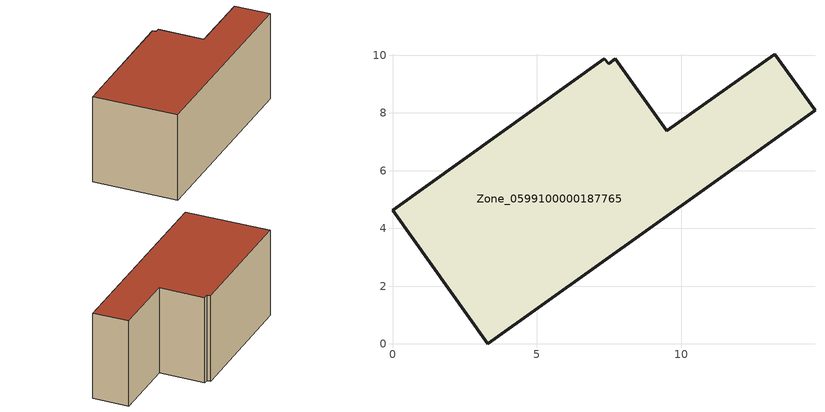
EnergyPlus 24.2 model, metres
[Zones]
Zone_0599100000187765
 floor ground (C_G): 7.49,9.71 7.72,9.87 9.5,7.38 13.24,10.04 14.64,8.09 3.3,0 0,4.63 7.33,9.88 z0
 wall outside (C_F): 3.3,0 14.64,8.09 13.24,10.04 9.5,7.38 7.72,9.87 7.49,9.71 7.33,9.88 0,4.63 3.3,0 z0:5.93
 roof outside (C_R): 7.72,9.87 7.49,9.71 7.33,9.88 0,4.63 3.3,0 14.64,8.09 13.24,10.04 9.5,7.38 z5.93
[BUILDING]
Pand.0599100000187765: North Axis=0; Terrain=City; Loads Convergence Tolerance Value=0.04; Temperature Convergence Tolerance Value=0.4; Solar Distribution=FullExterior; Maximum Number of Warmup Days=25; Minimum Number of Warmup Days=1
[Site:Location]
Rotterdam.The.Hague.AP_ZH_NLD Design_Conditions: Latitude=51.96; Longitude=4.45; Time Zone=1; Elevation=-4.5
[SITE:GROUNDTEMPERATURE:BUILDINGSURFACE]
18, 18, 18, 18, 18, 18, 18, 18, 18, 18, 18, 18
[MATERIAL] Thermal Absorptance=0.9; Solar Absorptance=0.7; Visible Absorptance=0.7
Name | Roughness | Thickness | Conductivity | Density | Specific Heat
G.TC.1975-1991 | MediumSmooth | 0.15 | 0.288461 | 540 | 1210
F.TC.1975-1991 | Rough | 0.3 | 0.230769 | 1920 | 840
R.TC.1975-1991 | MediumRough | 0.2 | 0.153846 | 1500 | 1000
[CONSTRUCTION]
C_G: G.TC.1975-1991
C_F: F.TC.1975-1991
C_R: R.TC.1975-1991
[ZONE]
Zone_0599100000187765: Type=1; Multiplier=1; Ceiling Height=Autocalculate; Volume=Autocalculate; Floor Area=autocalculate; Part of Total Floor Area=Yes
[ZONEINFILTRATION:DESIGNFLOWRATE]
Infil_Zone_0599100000187765: Zone or ZoneList or Space or SpaceList=Zone_0599100000187765; Schedule=AlwaysOn; Design Flow Rate Calculation Method=Flow/Area; Flow Rate per Floor Area=0.003; Constant Term Coefficient=1; Temperature Term Coefficient=0; Velocity Term Coefficient=0; Velocity Squared Term Coefficient=0
[HVACTEMPLATE:ZONE:IDEALLOADSAIRSYSTEM]
Zone_0599100000187765: Maximum Heating Supply Air Temperature=50; Minimum Cooling Supply Air Temperature=13; Maximum Heating Supply Air Humidity Ratio=0.0156; Minimum Cooling Supply Air Humidity Ratio=0.0077; Heating Limit=NoLimit; Cooling Limit=NoLimit; Dehumidification Control Type=ConstantSensibleHeatRatio; Cooling Sensible Heat Ratio=0.7; Dehumidification Setpoint=60; Humidification Control Type=None; Humidification Setpoint=30; Outdoor Air Method=None; Outdoor Air Flow Rate per Person=0.00944; Outdoor Air Flow Rate per Zone Floor Area=0; Outdoor Air Flow Rate per Zone=0; Demand Controlled Ventilation Type=None; Outdoor Air Economizer Type=NoEconomizer; Heat Recovery Type=None; Sensible Heat Recovery Effectiveness=0.7; Latent Heat Recovery Effectiveness=0.65
[ZONECONTROL:THERMOSTAT]
ThermostatControl_Zone_0599100000187765: Zone or ZoneList=Zone_0599100000187765; Control Type Schedule=DualSetpointControlType; Control 1=Thermostat_Zone_0599100000187765; Temperature Difference Between Cutout And Setpoint=0
[THERMOSTATSETPOINT:DUALSETPOINT]
Thermostat_Zone_0599100000187765: Heating Setpoint Temperature Schedule=HeatingSetpoint_Zone_0599100000187765; Cooling Setpoint Temperature Schedule=CoolingSetpoint_Zone_0599100000187765
[SCHEDULE:COMPACT]
HeatingSetpoint_Zone_0599100000187765: Through: 12/31, For: AllDays, Until: 24:00, 21
CoolingSetpoint_Zone_0599100000187765: Through: 12/31, For: AllDays, Until: 24:00, 24
DualSetpointControlType: Through: 12/31, For: AllDays, Until: 24:00, 4
AlwaysOn: Through: 12/31, For: AllDays, Until: 24:00, 1
